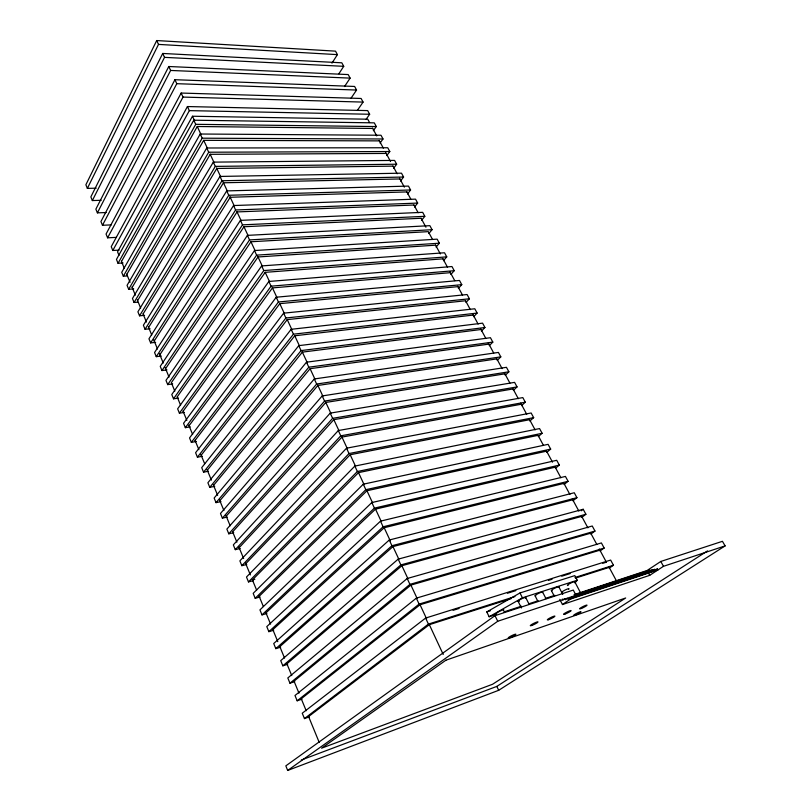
<?xml version="1.0" encoding="UTF-8"?>
<svg xmlns="http://www.w3.org/2000/svg" width="811" height="811" viewBox="0 0 811 811"><rect width="100%" height="100%" fill="white"/><g stroke="black" fill="none" stroke-linecap="round" stroke-linejoin="round"><path stroke-width="1.22" d="M331.952 63.146L337.417 54.631L335.531 51.144L156.705 40.55L85.885 184.756L87.365 188.385L96.215 188.182M87.365 188.385L158.5 44.402L156.705 40.55M338.897 73.73L343.732 66.32L341.826 62.802L162.707 53.455L90.852 196.901L92.353 200.56L101.213 200.297M92.353 200.56L164.521 57.358L162.707 53.455M344.513 86.554L350.119 78.12L348.193 74.571L168.789 66.502L95.87 209.157L97.391 212.857L106.2 212.533M97.391 212.857L170.624 70.445L168.789 66.502M350.889 98.435L356.556 90.051L354.62 86.453L174.933 79.701L100.939 221.535L102.47 225.276L111.3 224.89M102.47 225.276L176.788 83.685L174.933 79.701M357.337 110.438L363.075 102.095L361.108 98.466L181.147 93.052L106.059 234.044L107.61 237.816L116.449 237.37M107.61 237.816L183.022 97.087L181.147 93.052M366.025 119.45L369.654 114.26L367.677 110.6L187.432 106.545L111.239 246.676L112.8 250.487L119.116 250.123M112.8 250.487L189.338 110.631L187.432 106.545M369.552 122.552L367.748 119.207L192.471 116.237L117.554 251.846L118.994 255.353M373.354 130.683L376.304 126.557L374.297 122.856L193.788 120.2L116.46 259.429L118.031 263.291L123.069 262.957M118.031 263.291L195.715 124.326L193.788 120.2M121.498 261.456L197.255 126.506L372.725 128.452M380.065 143.05L383.015 138.985L380.998 135.244L200.226 134.018L121.731 272.324L123.333 276.216L127.104 275.943M123.333 276.216L202.172 138.194L200.226 134.018M126.81 274.371L203.693 140.333L379.426 140.881M386.806 155.58L389.807 151.535L387.759 147.754L206.734 147.987L127.063 285.35L128.675 289.274L133.724 288.878M128.675 289.274L208.701 152.215L206.734 147.987M132.183 287.429L210.211 154.313L386.188 153.441M393.629 168.242L396.66 164.217L394.592 160.406L213.313 162.129L132.457 298.499L134.079 302.473L137.84 302.148M134.079 302.473L215.3 166.397L213.313 162.129M137.606 300.617L216.801 168.465L393.031 166.133M400.522 181.025L403.594 177.041L401.506 173.179L219.974 176.433L137.9 311.799L139.543 315.814L144.571 315.337M139.543 315.814L221.991 180.752L219.974 176.433M143.081 313.948L223.471 182.779L399.935 178.957M407.487 193.961L410.589 189.997L408.48 186.094L226.715 190.899L143.395 325.221L145.057 329.286L150.086 328.769M145.057 329.286L228.753 195.279L410.589 189.997M148.616 327.411L230.223 197.266L406.919 191.923M414.522 207.018L417.675 203.085L415.536 199.141L233.538 205.548L148.95 338.795L150.633 342.901L155.631 342.343M150.633 342.901L235.595 209.978L417.675 203.085M154.212 341.025L237.045 211.924L413.975 205.021M421.639 220.227L424.822 216.314L422.673 212.33L240.431 220.369L154.566 352.511L156.259 356.658L161.277 356.059M156.259 356.658L242.519 224.85L424.822 216.314M159.858 354.772L243.959 226.756L421.112 218.26M428.826 233.568L432.05 229.695L429.881 225.661L247.416 235.372L160.243 366.369L161.957 370.556L166.975 369.917M161.957 370.556L249.535 239.904L432.05 229.695M165.576 368.67L250.954 241.769L428.32 231.642L432.527 239.468M436.085 247.061L439.359 243.209L437.159 239.144L254.492 250.548L165.971 380.379L167.705 384.607L172.702 383.927M167.705 384.607L256.621 255.141L439.359 243.209M171.344 382.711L258.03 256.965L435.608 245.165M443.435 260.696L446.749 256.874L444.529 252.768L261.639 265.917L171.77 394.531L173.524 398.809L178.521 398.089M173.524 398.809L263.808 270.56L446.749 256.874M177.183 396.903L265.197 272.344L442.968 258.841M450.865 274.473L454.221 270.692L451.97 266.535L268.887 281.468L177.629 408.845L179.403 413.164L184.411 412.404M179.403 413.164L271.077 286.171L454.221 270.692M183.083 411.258L272.445 287.905L450.419 272.668M458.367 288.412L461.773 284.661L459.502 280.454L276.216 297.211L183.55 423.301L185.344 427.671L190.321 426.87M185.344 427.671L278.437 301.976L461.773 284.661M189.044 425.755L279.785 303.659L457.941 286.638M465.99 302.473L469.407 298.783L467.106 294.535L283.637 313.158L189.541 437.92L191.345 442.34L196.333 441.488M191.345 442.34L285.888 317.983L469.407 298.783M195.066 440.414L287.226 319.615L465.555 300.769M473.665 316.716L477.121 313.066L474.8 308.768L291.159 329.296L195.593 452.7L197.418 457.171L202.375 456.279M197.418 457.171L293.43 334.183L477.121 313.066M201.158 455.235L294.748 335.774L473.249 315.063M481.42 331.121L484.927 327.502L482.586 323.153L298.772 345.648L201.706 467.643L203.551 472.164L208.518 471.221M203.551 472.164L301.074 350.585L484.927 327.502M207.322 470.218L302.371 352.126L481.035 329.509M489.266 345.689L492.824 342.11L490.452 337.711L306.477 362.193L207.89 482.748L209.755 487.32L214.733 486.336M209.755 487.32L308.809 367.201L492.824 342.11M213.546 485.373L310.086 368.691L488.901 344.117M497.204 360.419L500.813 356.87L498.4 352.43L314.283 378.96L214.145 498.025L216.03 502.638L220.977 501.614M216.03 502.638L316.645 384.029L500.813 356.87M219.852 500.691L317.892 385.458L496.869 358.888M574.938 582.937L577.25 580.25L574.806 575.617L519.993 592.963L486.782 611.92L489.134 616.745L496.312 614.414M505.223 375.311L508.882 371.803L506.449 367.312L322.19 395.94L220.47 513.475L222.376 518.138L227.323 517.063M222.376 518.138L324.582 401.07L508.882 371.803M226.218 516.181L325.809 402.449L504.918 373.83M513.373 390.355L517.053 386.918L514.59 382.366L330.199 413.134L226.867 529.086L228.793 533.81L233.71 532.685M228.793 533.81L332.622 418.334L517.053 386.918M232.656 531.844L333.828 419.652L513.059 388.945M521.585 405.591L525.305 402.195L522.821 397.593L338.309 430.55L233.325 544.88L235.281 549.655L240.208 548.489M235.281 549.655L340.762 435.821L525.305 402.195M239.164 547.689L341.948 437.088L521.291 404.233M529.887 421L533.668 417.645L531.144 412.992L346.53 448.199L239.874 560.857L241.85 565.683L246.747 564.466M241.85 565.683L349.014 453.542L533.668 417.645M245.753 563.706L350.17 454.738L529.624 419.703M538.291 436.602L542.123 433.287L539.568 428.573L354.853 466.082L246.483 577.016L248.48 581.903L253.387 580.625M248.48 581.903L357.367 471.495L542.123 433.287M546.817 452.345L550.669 449.101L548.094 444.337L363.287 484.197L253.174 593.358L255.201 598.295L260.067 596.987M255.201 598.295L365.842 489.682L550.669 449.101M259.155 596.298L366.947 490.756L546.573 451.169M555.423 468.312L559.326 465.108L556.721 460.293L371.833 502.556L259.946 609.892L261.994 614.89L266.87 613.511M261.994 614.89L374.418 508.112L559.326 465.108M265.967 612.883L375.503 509.126L555.2 467.187M564.121 484.461L568.075 481.308L565.439 476.422L380.501 521.159L266.789 626.609L268.857 631.668L273.712 630.248M268.857 631.668L383.116 526.795L568.075 481.308M272.861 629.65L384.181 527.738L563.929 483.386M572.961 500.772L576.935 497.69L574.269 492.753L389.28 540.014L273.723 643.528L275.811 648.648L280.636 647.178M275.811 648.648L391.936 545.722L576.935 497.69M279.846 646.62L392.97 546.604L572.769 499.789M581.872 517.317L585.907 514.275L583.2 509.278L398.181 559.134L280.728 660.651L282.846 665.821L287.672 664.3M282.846 665.821L400.877 564.912L585.907 514.275M286.901 663.793L401.871 565.723L581.7 516.384M590.884 534.054L594.98 531.063L592.243 526.004L407.203 578.507L287.814 677.966L289.963 683.207L294.758 681.635M289.963 683.207L409.93 584.366L594.98 531.063M294.038 681.169L410.903 585.096L590.753 533.172M600.049 550.963L604.165 548.054L601.397 542.934L416.347 598.143L294.991 695.493L297.161 700.795L301.935 699.173M297.161 700.795L419.115 604.094L604.165 548.054M301.266 698.747L420.057 604.753L599.907 550.172M609.284 568.105L613.461 565.247L610.653 560.066L425.623 618.063L302.25 713.224L304.449 718.587L309.224 716.914M304.449 718.587L428.431 624.095L514.934 596.582M581.193 510.808L583.2 509.278M559.793 599.359L562.459 604.55L576.023 595.304L573.286 590.063L494.994 615.661L285.837 765.858L287.662 770.45L498.684 690.303L725.115 545.894L722.439 541.312L660.783 561.465L647.066 570.518L574.137 594.625M287.662 770.45L497.741 621.246L576.023 595.304M647.594 571.481L649.631 570.143L650.169 571.096L625.048 579.429M562.327 599.025L562.864 600.059L564.872 598.68L565.419 599.714L567.436 598.336L567.974 599.37L570.011 597.981L570.559 599.025L657.934 569.951L657.397 568.977L655.339 570.336L654.801 569.363L652.743 570.721L652.216 569.758L575.648 595.112M562.459 604.55L649.723 575.323L663.489 566.311L725.115 545.894M301.246 760.049L496.819 686.4L707.537 550.892M489.134 616.745L522.436 597.819L577.25 580.25M574.289 595.061L649.631 570.143M577.057 594.848L604.56 585.745M638.034 574.654L646.408 571.877M575.82 595.558L654.801 569.363M576.013 595.7L601.133 587.367M571.208 597.585L657.397 568.977M577.381 595.74L597.717 588.989M609.679 585.015L651.547 571.116M570.376 598.579L655.339 570.336M503.479 612.072L521.402 606.222M528.569 603.881L538.129 600.769M545.296 598.427L554.856 595.304M486.782 611.92L490.371 610.764M575.009 577.473L613.461 565.247M511.406 598.518L429.343 624.673L308.585 716.539L319.189 742.339M575.374 578.142L609.173 567.376M453.096 610.328L459.127 608.432M507.412 593.267L515.857 590.621M548.449 580.382L552.068 579.247M561.719 576.215L570.174 573.559M602.755 563.331L606.385 562.185M254.857 579.277L252.414 579.906L358.503 472.631L538.048 435.345L543.492 445.452M221.991 180.752L403.594 177.041M215.3 166.397L396.66 164.217M208.701 152.215L389.807 151.535M202.172 138.194L383.015 138.985M195.715 124.326L376.304 126.557M189.338 110.631L369.654 114.26M183.022 97.087L363.075 102.095M176.788 83.685L356.556 90.051M170.624 70.445L350.119 78.12M164.521 57.358L343.732 66.32M158.5 44.402L337.417 54.631M660.783 561.465L663.489 566.311M648.658 573.407L649.723 575.323M372.553 128.118L376.75 135.913M379.153 140.364L383.35 148.16M385.742 152.61L390.547 161.521M392.94 165.971L397.147 173.767M399.539 178.227L404.344 187.128M406.737 191.589L410.934 199.384M413.934 204.95L418.131 212.746M421.132 218.311L425.937 227.212M435.527 245.034L440.332 253.934M442.725 258.395L447.53 267.295M449.923 271.756L454.728 280.657M457.718 286.232L462.523 295.133M465.524 300.699L470.319 309.609M472.722 314.06L478.115 324.086M480.517 328.536L485.911 338.562M488.313 343.012L493.706 353.038M496.707 358.604L502.11 368.62M504.503 373.08L509.906 383.096M512.907 388.662L518.3 398.688M520.703 403.138L526.704 414.269M529.695 419.845L535.098 429.86M546.492 451.017L552.494 462.148M554.886 466.609L560.888 477.74M563.888 483.305L569.89 494.446M572.282 498.897L578.882 511.143M581.882 516.708L587.884 527.849M590.874 533.415L596.876 544.546M599.278 548.996L606.476 562.358M608.868 566.818L616.674 581.294M574.766 581.771L580.605 592.912M558.85 586.88L562.753 594.422M551.399 590.58L554.177 595.973M542.62 592.091L545.975 598.65M535.098 595.832L537.865 601.296M525.71 597.525L529.066 604.175M519.993 592.963L522.436 597.819M518.097 601.306L521.432 607.956M494.994 615.661L497.741 621.246M496.819 686.4L498.684 690.303M192.471 116.237L194.61 120.829M197.286 126.567L201.027 134.596M203.703 140.333L207.444 148.372M210.11 154.11L213.861 162.139M216.527 167.877L220.805 177.062M222.944 181.654L227.222 190.828M229.898 196.566L234.176 205.751M236.842 211.489L241.12 220.673M243.797 226.411L248.075 235.585M250.751 241.323L255.029 250.508M257.695 256.246L262.511 266.576M265.187 272.314L269.465 281.488M272.131 287.226L276.946 297.556M279.623 303.294L284.428 313.624M287.104 319.362L291.919 329.692M294.586 335.43L299.401 345.76M302.077 351.498L307.42 362.973M310.096 368.711L314.901 379.041M317.577 384.779L322.92 396.255M325.596 401.992L330.949 413.468M333.615 419.206L338.968 430.682M341.634 436.419L347.513 449.041M350.19 454.778L355.542 466.254M358.209 471.992L364.088 484.623M366.765 490.361L372.644 502.982M375.321 508.72L381.2 521.341M383.877 527.079L390.294 540.856M392.96 546.594L398.84 559.215M402.053 566.098L407.933 578.719M410.609 584.457L417.026 598.234M420.23 605.118L426.647 618.894M429.323 624.632L443.222 654.467M226.715 190.899L228.753 195.279M233.538 205.548L235.595 209.978M240.431 220.369L242.519 224.85M247.416 235.372L249.535 239.904M254.492 250.548L256.621 255.141M261.639 265.917L263.808 270.56M268.887 281.468L271.077 286.171M276.216 297.211L278.437 301.976M283.637 313.158L285.888 317.983M291.159 329.296L293.43 334.183M298.772 345.648L301.074 350.585M306.477 362.193L308.809 367.201M314.283 378.96L316.645 384.029M322.19 395.94L324.582 401.07M330.199 413.134L332.622 418.334M338.309 430.55L340.762 435.821M346.53 448.199L349.014 453.542M354.853 466.082L357.367 471.495M363.287 484.197L365.842 489.682M371.833 502.556L374.418 508.112M380.501 521.159L383.116 526.795M389.28 540.014L391.936 545.722M398.181 559.134L400.877 564.912M407.203 578.507L409.93 584.366M416.347 598.143L419.115 604.094M425.623 618.063L428.431 624.095M121.397 261.213L124.286 268.238M126.698 274.088L130.064 282.279M131.99 286.962L135.356 295.163M137.282 299.847L140.648 308.038M143.06 313.887L146.426 322.089M148.352 326.762L151.718 334.963M153.644 339.647L157.496 349.004M159.422 353.687L163.264 363.054M165.191 367.738L169.043 377.105M171.445 382.954L174.821 391.155M177.224 397.005L180.589 405.196M183.002 411.055L186.844 420.412M188.77 425.096L192.623 434.463M195.025 440.322L198.877 449.679M200.804 454.363L204.656 463.73M207.058 469.579L211.387 480.122M213.313 484.806L217.652 495.339M219.568 500.022L223.907 510.555M225.833 515.238L230.162 525.771M232.564 531.631L236.893 542.164M238.819 546.847L243.635 558.546M245.561 563.229L250.376 574.938M252.292 579.622L256.631 590.155M259.033 596.014L263.362 606.547M265.775 612.396L270.58 624.105M272.506 628.789L277.798 641.663M279.724 646.347L284.539 658.056M286.465 662.739L291.757 675.614M294.16 681.463L298.975 693.172M301.378 699.021L306.193 710.73M496.596 613.724A4.217 0.649 -26 0 1 500.134 611.058A4.217 0.649 -26 0 1 503.611 610.419M562.418 592.365A4.035 0.588 -26.4 0 1 562.885 591.29A4.035 0.588 -26.4 0 1 567.538 588.989A4.035 0.588 -26.4 0 1 568.663 589.262M552.058 590.611A4.156 0.629 -26.4 0 1 552.494 589.496A4.156 0.629 -26.4 0 1 557.289 587.113A4.156 0.629 -26.4 0 1 558.495 587.407M535.777 595.852A4.207 0.649 -26.3 0 1 536.162 594.747A4.207 0.649 -26.3 0 1 541.008 592.344A4.207 0.649 -26.3 0 1 542.295 592.618M568.024 585.461A4.116 0.618 -26.5 0 1 570.356 583.271A4.116 0.618 -26.5 0 1 574.705 581.984M519.516 601.123A4.248 0.659 -26.1 0 1 518.726 600.515A4.248 0.659 -26.1 0 1 523.754 597.889A4.248 0.659 -26.1 0 1 525.406 598.042M445.898 660.205L321.592 748.188L492.612 684.241L625.666 597.991L445.898 660.205M509.693 637.72A4.248 0.568 -25.9 0 0 515.867 634.374A4.248 0.568 -25.9 0 0 510.677 636.169A4.248 0.568 -25.9 0 0 509.693 637.72M575.719 614.86A4.065 0.517 -26.3 0 0 581 611.758A4.065 0.517 -26.3 0 0 575.344 614.049A4.065 0.517 -26.3 0 0 575.719 614.86M564.882 614.109A4.197 0.547 -26.3 0 0 571.056 610.784A4.197 0.547 -26.3 0 0 566.139 612.457A4.197 0.547 -26.3 0 0 564.882 614.109M548.631 619.675A4.237 0.568 -26.2 0 0 554.856 616.319A4.237 0.568 -26.2 0 0 549.817 618.033A4.237 0.568 -26.2 0 0 548.631 619.675M581.619 608.351A4.146 0.537 -26.4 0 0 587.022 605.158A4.146 0.537 -26.4 0 0 581.274 607.48A4.146 0.537 -26.4 0 0 581.619 608.351M531.692 625.474A4.288 0.578 -26.1 0 0 537.957 622.088A4.288 0.578 -26.1 0 0 532.807 623.841A4.288 0.578 -26.1 0 0 531.692 625.474"/></g></svg>
